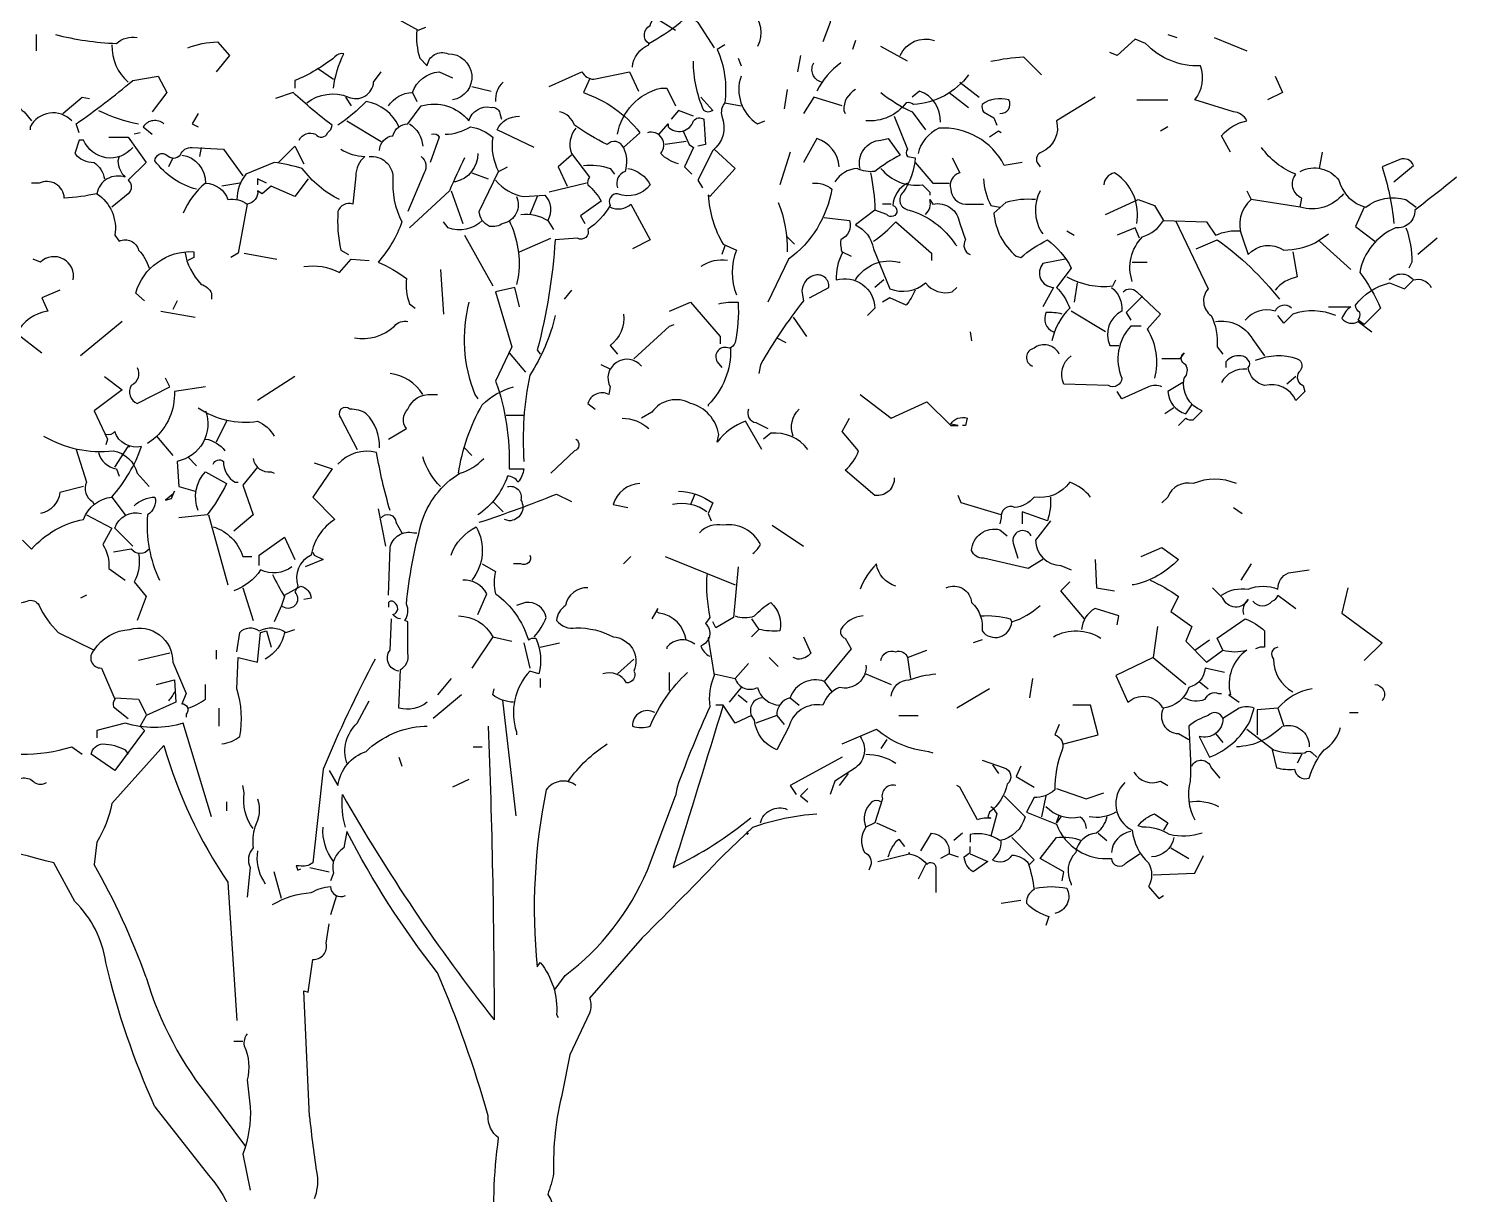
# Model space of a CAD drawing. Header units: millimetres. Extents: x 454 to 24074, y 929 to 15016.
# Drawn here: x 1626 to 3079, y 2270 to 3457 of the extents above; entities that cross this region are included whole.
import ezdxf

# ---------------------------------------------------------------- set-up
doc = ezdxf.new("R2010")
doc.units = ezdxf.units.MM
doc.layers.add('cadblocksdwg.com', color=255, linetype='Continuous')

# ---------------------------------------------------------------- blocks, each defined once
blk = doc.blocks.new('Trees side 023_cad-block.com')
at = {"color": 0}
for points in [[(-142.4, 5001.7), (-106.8, 5001.7, -0.162277), (-100.9, 5022.5, 0.265564), (-115.7, 5040.3), (-154.3, 5016.5, -0.544022), (-169.1, 4960.2), (-109.8, 4927.5), (-94.9, 4933.5)], [(756.5, 4995.8), (738.7, 4969.1, 0.577133), (712, 4942.4), (697.2, 4903.8)], [(554.8, 4966.1, -0.338058), (566.6, 4894.9)], [(-112.7, 4927.5, 0.099014), (-106.8, 4871.2), (-92, 4856.3, -0.5), (-50.4, 4880.1, -0.931549), (-41.5, 4788.1)], [(317.4, 4853.4, -0.290726), (350.1, 4897.9), (350.1, 4900.8, 0.044205), (412.4, 4942.4, -0.511307), (448, 4942.4), (480.6, 4891.9)], [(350.1, 4900.8, -0.585617), (353, 4936.4, -0.343094), (364.9, 4951.3), (403.5, 4927.5)], [(-833.6, 4918.6, 0.051254), (-712, 4900.8, -0.236053), (-670.5, 4912.7)], [(-569.6, 4891.9, -0.096176), (-510.3, 4903.8), (-486.5, 4877.1), (-513.2, 4844.5)], [(851.4, 4877.1, -0.386597), (919.6, 4906.8)], [(1510, 4684.3), (1492.2, 4716.9, -0.165543), (1542.6, 4746.6, 0.276978), (1515.9, 4764.4), (1438.8, 4788.1, 0.260544), (1450.7, 4856.3, -0.218338), (1340.9, 4900.8), (1320.1, 4909.7), (1284.5, 4877.1), (1269.7, 4883)], [(-720.9, 4897.9, 0.223816), (-688.3, 4823.7)], [(-278.9, 4811.8, -0.085083), (-258.1, 4880.1, 0.302765), (-275.9, 4874.1, -0.07106), (-356, 4826.7), (-356, 4811.8)], [(501.4, 4897.9), (486.5, 4889, -0.136307), (501.4, 4782.2, 0.236053), (495.4, 4755.5, -0.336868), (477.6, 4687.2), (448, 4627.9), (456.9, 4613.1)], [(1032.4, 4865.2, -0.044617), (1097.6, 4874.1), (1133.2, 4838.5)], [(-332.3, 4782.2, -0.268112), (-249.2, 4794, 0.520645), (-198.8, 4823.7), (-183.9, 4844.5)], [(-169.1, 4776.2, -0.252106), (-121.6, 4802.9, -0.289337), (-68.2, 4844.5), (-41.5, 4832.6)], [(151.3, 4814.8), (216.6, 4844.5, 0.276978), (240.3, 4829.6), (311.5, 4844.5), (329.3, 4805.9)], [(453.9, 4794), (477.6, 4767.3, -0.369919), (459.8, 4767.3, -0.105927), (439.1, 4865.2)], [(694.2, 4823.7, -0.5), (679.4, 4862.3)], [(732.8, 4862.3, 0.113876), (685.3, 4805.9)], [(-786.2, 4722.8), (-792.1, 4740.6, 0.024628), (-679.4, 4826.7), (-628.9, 4835.6), (-611.1, 4802.9), (-640.8, 4764.4)], [(59.3, 4823.7, 0.226822), (44.5, 4785.1)], [(231.4, 4829.6), (219.5, 4802.9, -0.147644), (332.3, 4722.8), (299.6, 4693.2, 0.544022), (267, 4699.1, -0.033691), (201.7, 4737.7, 0.265564), (172.1, 4764.4)], [(534, 4835.6, 0.345856), (566.6, 4740.6), (581.5, 4746.6)], [(987.9, 4838.5, -0.223892), (878.1, 4779.2, 0.236053), (863.3, 4782.2, -0.255539), (783.2, 4746.6)], [(-907.8, 4794, 0.350769), (-895.9, 4764.4), (-881.1, 4746.6)], [(-347.1, 4708, -0.4142), (-314.5, 4719.9, 0.618027), (-290.7, 4722.8, 0.236053), (-281.8, 4737.7, -0.025253), (-359, 4802.9), (-394.6, 4791.1)], [(-148.3, 4734.7, 0.245377), (-213.6, 4785.1, -0.04718), (-270, 4737.7)], [(287.8, 4719.9, -0.299683), (373.8, 4811.8), (385.7, 4811.8), (403.5, 4776.2)], [(762.4, 4808.9, 0.284134), (738.7, 4767.3), (741.7, 4761.4)], [(812.9, 4802.9, 0.05574), (875.1, 4764.4), (901.8, 4728.8)], [(931.5, 4743.6, 0.331436), (890, 4805.9), (875.1, 4794)], [(1050.2, 4761.4, 0.618027), (1068, 4788.1, 0.236053), (1014.6, 4779.2, 0.162277), (1017.5, 4764.4), (1038.3, 4752.5), (1044.2, 4737.7)], [(1240, 4794), (1162.9, 4746.6, -0.386597), (1133.2, 4684.3, 0.4142), (1124.3, 4663.5), (1130.3, 4654.6)], [(-801, 4746.6, 0.511978), (-884, 4734.7), (-884, 4728.8)], [(-747.6, 4767.3, 0.067184), (-667.5, 4740.6)], [(-186.9, 4687.2, -0.38205), (-160.2, 4716.9, -0.343094), (-130.5, 4740.6), (-103.8, 4776.2, -0.305801), (-8.9, 4746.6, -0.395447), (35.6, 4773.3, -0.45993), (53.4, 4758.4), (56.4, 4749.5)], [(-617.1, 4740.6, 0.442368), (-658.6, 4734.7), (-640.8, 4719.9)], [(-127.6, 4740.6, -0.236053), (-100.9, 4696.1)], [(-56.4, 4719.9, 0.147995), (-5.9, 4734.7, -0.141068), (38.6, 4713.9, 0.162277), (50.4, 4645.7)], [(121.6, 4693.2), (47.5, 4728.8, -0.300919), (92, 4755.5)], [(204.7, 4731.7, 0.278137), (195.8, 4681.3), (231.4, 4633.8, 0.236053), (228.4, 4619, -0.082748), (255.1, 4586.4), (213.6, 4556.7), (222.5, 4541.9)], [(370.8, 4719.9), (388.6, 4740.6), (388.6, 4734.7, 0.572937), (439.1, 4746.6, -0.4142), (459.8, 4749.5), (462.8, 4699.1), (448, 4696.1)], [(839.6, 4755.5), (866.2, 4690.2, 0.4142), (866.2, 4675.4), (881.1, 4672.4, -0.142853), (857.3, 4604.2, 0.651138), (869.2, 4568.6, -0.176163), (961.2, 4500.3), (964.1, 4497.4)], [(1094.7, 4663.5), (1059.1, 4657.6, 0.299652), (928.5, 4731.7, 0.226822), (887, 4681.3)], [(-679.4, 4693.2, -0.564011), (-777.3, 4708), (-786.2, 4708), (-795.1, 4681.3, 0.218246), (-756.5, 4663.5, -0.192581), (-735.7, 4630.9)], [(-726.8, 4713.9), (-688.3, 4713.9), (-652.7, 4663.5), (-688.3, 4627.9, -0.449051), (-688.3, 4601.2), (-720.9, 4574.5)], [(-83.1, 4719.9, -0.4142), (-68.2, 4713.9), (-86, 4663.5)], [(409.4, 4660.5, -0.135742), (373.8, 4681.3, 0.752304), (347.1, 4722.8)], [(729.8, 4654.6, 0.305618), (685.3, 4711), (658.6, 4663.5)], [(771.3, 4651.6, -0.469284), (812.9, 4708), (827.7, 4711), (851.4, 4678.3, 0.045807), (801, 4645.7, -0.162277), (765.4, 4651.6, 0.236053), (720.9, 4624.9)], [(-706.1, 4675.4), (-709, 4666.5, 0.184647), (-694.2, 4633.8, 0.468903), (-750.6, 4601.2, -0.044617), (-815.8, 4592.3, 0.533737), (-866.2, 4622), (-881.1, 4622)], [(-551.8, 4610.1, -0.174515), (-634.9, 4666.5, -0.618027), (-611.1, 4678.3, 0.449051), (-584.4, 4678.3, -0.343094), (-560.7, 4693.2), (-498.4, 4690.2), (-459.8, 4636.8)], [(-581.5, 4678.3, -0.376953), (-534, 4622, -0.312363), (-489.5, 4589.3, -0.205246), (-450.9, 4580.4)], [(-264, 4690.2, 0.139038), (-216.6, 4675.4, 0.218246), (-234.4, 4636.8), (-240.3, 4580.4, 0.4142), (-270, 4565.6, 0.076462), (-264, 4488.5), (-249.2, 4479.6)], [(-207.7, 4675.4, -0.437042), (-160.2, 4633.8, 0.14122), (-142.4, 4544.8, -0.094193), (-189.9, 4464.7, -0.062256), (-133.5, 4432.1, 0.109772), (-127.6, 4381.7), (-115.7, 4372.8)], [(-103.8, 4675.4, -0.368179), (-97.9, 4642.7), (-130.5, 4565.6)], [(-17.8, 4672.4, 0.00708), (-47.5, 4607.1), (-127.6, 4533)], [(8.9, 4681.3, -0.355026), (-35.6, 4624.9), (-38.6, 4624.9)], [(299.6, 4693.2, -0.182251), (302.6, 4645.7, 0.4142), (287.8, 4613.1)], [(480.6, 4690.2), (522.1, 4651.6), (471.7, 4595.3), (468.7, 4598.2, 0.119431), (498.4, 4500.3), (525.1, 4488.5, 0.200851), (525.1, 4399.5)], [(955.2, 4672.4), (970.1, 4642.7, 0.4142), (952.3, 4610.1, 0.399994), (981.9, 4580.4), (1017.5, 4580.4)], [(1649.4, 4574.5), (1652.4, 4592.3, -0.5), (1640.5, 4639.8, -0.143997), (1572.3, 4693.2)], [(1836.3, 4624.9), (1874.9, 4657.6, 0.4142), (1848.2, 4669.4), (1812.6, 4654.6, -0.0504), (1836.3, 4541.9)], [(-267, 4589.3, -0.118393), (-341.2, 4651.6, 0.030823), (-397.5, 4663.5), (-453.9, 4639.8, 0.162277), (-471.7, 4589.3)], [(86, 4595.3, -0.489075), (59.3, 4541.9, -0.192581), (32.6, 4535.9, -0.295303), (11.9, 4565.6), (50.4, 4645.7), (62.3, 4651.6), (68.2, 4654.6)], [(308.5, 4651.6, -0.225677), (353, 4619, -0.341064), (287.8, 4601.2, 0.566177), (272.9, 4577.5, -0.109283), (228.4, 4530, -0.690201), (207.7, 4512.2), (163.2, 4509.2, -0.048447), (127.6, 4289.7), (133.5, 4280.8)], [(219.5, 4657.6, -0.109772), (272.9, 4651.6), (281.8, 4639.8)], [(792.1, 4642.7, -0.044205), (801, 4568.6), (762.4, 4538.9, -0.247559), (798, 4491.4), (830.7, 4411.3, 0.274033), (901.8, 4423.2, 0.302765), (955.2, 4405.4), (964.1, 4414.3)], [(812.9, 4651.6, 0.265564), (895.9, 4619), (910.7, 4604.2), (910.7, 4598.2)], [(1323.1, 4541.9, 0.276672), (1287.5, 4636.8), (1278.6, 4642.7, 0.336868), (1257.8, 4619)], [(1649.4, 4645.7, -0.367462), (1726.6, 4627.9, 0.278564), (1780, 4574.5, -0.24559), (1860.1, 4589.3), (1880.8, 4574.5)], [(-534, 4622, 0.129364), (-578.5, 4562.6)], [(-329.3, 4630.9), (-356, 4595.3), (-403.5, 4616), (-421.3, 4601.2), (-430.2, 4607.1, -0.4142), (-450.9, 4580.4), (-468.7, 4482.5), (-483.6, 4473.6)], [(44.5, 4627.9, 0.178345), (100.9, 4595.3), (142.4, 4598.2, -0.344315), (148.3, 4547.8), (160.2, 4530)], [(676.4, 4622, -0.211075), (715, 4610.1, -0.194443), (628.9, 4470.7), (587.4, 4384.6)], [(866.2, 4622, 0.276978), (836.6, 4577.5, -1.387421), (824.7, 4559.7), (801, 4568.6)], [(1017.5, 4630.9, 0.112991), (1032.4, 4577.5), (1050.2, 4574.5)], [(1960.9, 4633.8, -0.009521), (1877.9, 4568.6, -0.45993), (1839.3, 4533, 0.253036), (1768.1, 4444, -0.062256), (1809.6, 4372.8), (1777, 4340.1), (1765.1, 4349, 0.236053), (1768.1, 4363.9, -0.236053), (1759.2, 4378.7, -0.173203), (1827.4, 4423.2), (1857.1, 4411.3), (1874.9, 4429.1)], [(-750.6, 4601.2, -0.293182), (-715, 4518.1), (-706.1, 4506.3, -0.468369), (-667.5, 4488.5, -0.120438), (-646.7, 4452.9)], [(901.8, 4559.7, 0.276978), (910.7, 4589.3), (916.7, 4580.4, -0.437134), (970.1, 4541.9), (981.9, 4509.2, 0.465973), (990.8, 4479.6)], [(1121.4, 4589.3, 0.099014), (1062, 4583.4), (1038.3, 4562.6, 0.204086), (1082.8, 4476.6), (1091.7, 4473.6, -0.054871), (1145.1, 4509.2, -0.113876), (1192.6, 4452.9), (1162.9, 4414.3, -0.116058), (1189.6, 4372.8, 0.147995), (1154, 4307.5)], [(1130.3, 4607.1, 0.253922), (1133.2, 4524.1), (1136.2, 4521.1)], [(1542.6, 4607.1), (1551.5, 4589.3, 0.330292), (1533.7, 4515.2), (1545.6, 4479.6, -0.379913), (1616.8, 4488.5, 0.105927), (1679.1, 4503.3), (1705.8, 4521.1)], [(1735.5, 4601.2, -0.312363), (1649.4, 4574.5), (1551.5, 4589.3)], [(94.9, 4559.7, -0.176163), (148.3, 4547.8)], [(272.9, 4574.5, 0.302765), (314.5, 4580.4), (353, 4509.2), (317.4, 4491.4)], [(608.2, 4583.4, -0.102539), (626, 4485.5)], [(17.8, 4547.8, -0.299759), (-50.4, 4533), (-59.3, 4544.8)], [(71.2, 4547.8, -0.154129), (89, 4432.1), (86, 4420.2)], [(700.1, 4553.7), (750.6, 4547.8, -0.369919), (732.8, 4509.2, 0.099014), (735.7, 4482.5, 0.13028), (723.9, 4429.1, -0.492157), (801, 4372.8), (786.2, 4357.9)], [(798, 4506.3, 0.062256), (842.5, 4544.8), (913.7, 4482.5), (913.7, 4467.7)], [(1314.2, 4426.2, -0.28566), (1335, 4515.2, 0.1866), (1376.5, 4547.8), (1462.5, 4544.8), (1480.3, 4518.1, -0.133911), (1530.8, 4527)], [(1400.2, 4547.8), (1465.5, 4411.3, 0.439896), (1471.4, 4357.9, -0.141937), (1483.3, 4295.6), (1495.2, 4280.8)], [(1860.1, 4533, -0.091797), (1871.9, 4464.7), (1866, 4452.9)], [(1441.8, 4491.4), (1483.3, 4509.2, -0.072571), (1607.9, 4390.6)], [(-798, 4429.1, 0.730927), (-863.3, 4464.7), (-878.1, 4470.7)], [(-655.6, 4387.6), (-673.4, 4402.4, -0.349792), (-557.7, 4485.5), (-557.7, 4473.6), (-569.6, 4467.7)], [(-575.5, 4485.5, 0.149368), (-542.9, 4420.2, -0.224854), (-522.1, 4402.4), (-522.1, 4390.6)], [(1634.6, 4485.5), (1643.5, 4435.1, 0.176727), (1599, 4408.4)], [(-338.2, 4455.8, -0.162277), (-267, 4444), (-243.3, 4470.7), (-207.7, 4467.7)], [(507.3, 4467.7, 0.192581), (453.9, 4455.8)], [(762.4, 4429.1, -0.331299), (848.4, 4464.7), (851.4, 4464.7)], [(1180.7, 4470.7), (1136.2, 4461.8, 0.632828), (1157, 4414.3), (1136.2, 4375.7)], [(670.5, 4393.5), (709, 4414.3, 0.554245), (679.4, 4438, 0.363327), (655.6, 4402.4), (658.6, 4387.6, 0.037247), (572.6, 4260), (569.6, 4242.2)], [(1183.7, 4435.1, 0.157104), (1275.6, 4417.3), (1281.6, 4429.1)], [(1827.4, 4429.1, -0.506302), (1874.9, 4429.1, -0.362045), (1910.5, 4414.3)], [(-824.7, 4408.4), (-860.3, 4393.5), (-848.4, 4366.8, 0.246948), (-910.7, 4322.3), (-860.3, 4283.8)], [(92, 4375.7), (83.1, 4414.3), (44.5, 4405.4), (77.1, 4295.6), (44.5, 4227.4, -0.095917), (71.2, 4052.4), (100.9, 4052.4, -0.148804), (89, 4025.7, 0.276978), (68.2, 4037.6, -0.162277), (8.9, 3960.4)], [(881.1, 4408.4, -0.062256), (863.3, 4378.7), (830.7, 4393.5), (815.8, 4384.6)], [(1272.7, 4414.3, -0.253922), (1293.4, 4366.8, 0.404556), (1269.7, 4298.6), (1287.5, 4298.6)], [(1296.4, 4405.4, -0.449051), (1323.1, 4405.4), (1370.6, 4360.9), (1343.9, 4331.2, -0.203598), (1358.7, 4233.3)], [(-8.9, 4384.6, 0.160629), (3, 4200.7), (8.9, 4191.8)], [(163.2, 4357.9, -0.088547), (112.7, 4239.3, 0.068634), (100.9, 4067.2)], [(299.6, 4360.9, -0.270905), (272.9, 4298.6), (287.8, 4280.8)], [(489.5, 4381.7, -0.07106), (528.1, 4384.6, -0.06636), (522.1, 4304.5, -0.265564), (510.3, 4292.7, 0.763794), (486.5, 4266), (495.4, 4254.1)], [(1174.8, 4360.9, 0.082748), (1142.1, 4363.9, 0.4142), (1157, 4325.3)], [(1631.6, 4372.8, 0.526016), (1599, 4366.8, 0.302765), (1539.7, 4349)], [(1720.6, 4357.9, 0.183044), (1634.6, 4360.9), (1616.8, 4343.1), (1604.9, 4357.9)], [(1705.8, 4375.7), (1750.3, 4375.7, 0.162277), (1732.5, 4352, 0.368179), (1765.1, 4346.1), (1791.8, 4325.3)], [(-237.3, 4313.4, 0.234924), (-157.2, 4337.2, -0.276978), (-130.5, 4346.1)], [(1332, 4337.2), (1311.2, 4337.2, 0.29216), (1293.4, 4233.3, -0.566177), (1266.7, 4218.5), (1177.7, 4221.5, -0.362045), (1192.6, 4277.8)], [(1480.3, 4346.1, -0.319839), (1554.5, 4310.5), (1578.2, 4277.8)], [(513.2, 4292.7, -0.206207), (468.7, 4180), (468.7, 4177)], [(1168.8, 4280.8, 0.486771), (1118.4, 4292.7, 0.763794), (1115.4, 4257.1)], [(1406.2, 4138.4), (1421, 4153.3, 0.236053), (1435.8, 4150.3), (1453.6, 4168.1, -0.37204), (1418, 4233.3, 0.343094), (1421, 4260, -0.618027), (1418, 4283.8), (1409.1, 4271.9), (1373.5, 4271.9)], [(1560.4, 4268.9, -0.186783), (1643.5, 4271.9, -0.561981), (1646.5, 4245.2, 0.49527), (1655.4, 4218.5), (1658.3, 4206.7), (1640.5, 4188.9, 0.366302), (1578.2, 4218.5, -0.313339), (1545.6, 4254.1, 0.4142), (1545.6, 4268.9, 0.236053), (1530.8, 4277.8, 0.243835), (1501.1, 4266), (1501.1, 4254.1)], [(-670.5, 4254.1, -0.433228), (-682.3, 4218.5, 0.458542), (-670.5, 4182.9), (-605.2, 4215.6), (-614.1, 4233.3)], [(335.2, 4257.1, 0.904037), (272.9, 4215.6), (270, 4200.7, 0.468369), (228.4, 4182.9), (243.3, 4171.1)], [(1542.6, 4251.1, 0.302765), (1492.2, 4224.5)], [(-534, 4215.6), (-596.3, 4206.7, -0.233124), (-637.8, 4111.7), (-649.7, 4102.8)], [(-100.9, 4200.7, 0.236053), (-166.1, 4242.2)], [(-29.7, 4043.5, -0.090622), (17.8, 4180, -0.133911), (80.1, 4215.6)], [(1373.5, 4215.6, 0.224854), (1346.8, 4215.6), (1293.4, 4191.8), (1284.5, 4206.7)], [(1415.1, 4224.5), (1385.4, 4206.7, 0.326782), (1421, 4162.2), (1432.9, 4180)], [(-169.1, 4111.7), (-133.5, 4132.5, -0.388977), (-130.5, 4171.1, -0.333328), (-83.1, 4200.7), (-71.2, 4200.7)], [(575.5, 4091), (542.9, 4147.3, 0.143997), (486.5, 4105.8), (489.5, 4120.6, 0.297897), (433.1, 4182.9, 0.38205), (356, 4165.1), (335.2, 4153.3)], [(771.3, 4200.7), (833.6, 4153.3), (904.8, 4185.9), (952.3, 4138.4), (967.1, 4138.4), (952.3, 4141.4, -0.350769), (984.9, 4153.3), (981.9, 4138.4), (976, 4138.4)], [(-534, 4168.1, -0.458496), (-590.4, 4067.2), (-587.4, 4016.8), (-554.8, 4007.9)], [(-548.8, 4174, 0.188583), (-430.2, 4147.3, -0.162277), (-397.5, 4117.7)], [(-186.9, 4093.9, 0.207123), (-213.6, 4162.2, 0.162277), (-246.2, 4171.1, 1), (-264, 4153.3), (-231.4, 4091)], [(548.8, 4171.1, 0.480621), (563.7, 4144.4), (587.4, 4132.5)], [(637.8, 4117.7, -0.302765), (649.7, 4171.1)], [(296.7, 4153.3, -0.182587), (350.1, 4132.5)], [(839.6, 4034.6, -0.45993), (801, 3999), (741.7, 4049.4, 0.123093), (768.4, 4088), (735.7, 4126.6), (750.6, 4153.3)], [(-898.9, 3910), (-881.1, 3892.2, -0.162277), (-777.3, 3951.5, -0.290405), (-720.9, 3996, 0.095474), (-661.6, 4096.9, -0.390442), (-715, 4126.6, -0.302765), (-732.8, 4120.6)], [(-857.3, 4117.7, 0.158966), (-717.9, 4088, -0.30159), (-670.5, 4043.5), (-646.7, 4016.8)], [(-534, 4111.7, -0.195877), (-495.4, 4088)], [(204.7, 4111.7, -0.618027), (201.7, 4088), (154.3, 4043.5)], [(667.5, 4091, 0.250473), (593.3, 4123.6), (578.5, 4111.7)], [(-792.1, 4091), (-771.3, 4025.7, 0.397079), (-759.5, 3987.1), (-756.5, 3981.2)], [(-747.6, 4085, 0.302765), (-712, 4052.4), (-706.1, 4037.6)], [(-439.1, 4073.2, 0.4142), (-403.5, 4046.5), (-397.5, 4043.5)], [(-166.1, 3969.3, -0.029968), (-192.8, 4085, 0.283035), (-270, 4061.3)], [(-92, 3586.6, -0.236053), (-148.3, 3574.8), (-145.4, 3651.9, 0.333328), (-130.5, 3684.5), (-130.5, 3746.8), (-136.5, 3749.8, 0.2798), (-133.5, 3782.4, -0.042465), (-103.8, 3942.6, -0.189301), (-26.7, 4043.5, 0.146225), (20.8, 4073.2)], [(-65.3, 4016.8, -0.117737), (-100.9, 4076.1)], [(-548.8, 3969.3, -0.290756), (-534, 4046.5), (-492.5, 4022.7, -0.05574), (-531, 3960.4), (-587.4, 3954.5)], [(-519.2, 4061.3, -0.523941), (-498.4, 4067.2, 0.276978), (-474.7, 4025.7), (-468.7, 4025.7)], [(-317.4, 4064.3), (-281.8, 4052.4), (-320.4, 3996), (-275.9, 3951.5, 0.212204), (-323.4, 3880.3, 0.383728), (-350.1, 3818), (-356, 3806.2, -1), (-382.7, 3779.5), (-397.5, 3746.8)], [(-777.3, 4016.8), (-824.7, 4004.9, -0.333328), (-863.3, 3963.4)], [(68.2, 4016.8, -0.577133), (94.9, 3990.1, -0.580322), (71.2, 3948.6), (62.3, 3951.5)], [(332.3, 4022.7, 0.326447), (278.9, 3981.2), (308.5, 3975.3)], [(1231.1, 3996, 0.128281), (1189.6, 4025.7, -0.287735), (1118.4, 3996, -0.211273), (1079.8, 3975.3, 0.618027), (1053.1, 3954.5), (1050.2, 3942.6)], [(1521.9, 4022.7, 0.20903), (1435.8, 4022.7, 0.383728), (1385.4, 3996), (1373.5, 3984.2)], [(-676.4, 3978.2, -0.199295), (-634.9, 3996, -0.32045), (-649.7, 3960.4, 0.132065), (-626, 3829.9)], [(11.9, 3945.6, 0.016953), (166.1, 4002), (195.8, 3987.1)], [(409.4, 4007.9, -0.142853), (477.6, 3984.2), (468.7, 3963.4), (474.7, 3948.6)], [(1151, 3996, -0.099014), (1145.1, 3948.6), (1094.7, 3966.4), (1094.7, 3942.6)], [(-771.3, 3960.4), (-720.9, 3933.7), (-738.7, 3901.1, -0.148178), (-726.8, 3853.6), (-694.2, 3829.9)], [(-679.4, 3898.1), (-715, 3933.7, -0.390442), (-661.6, 3963.4)], [(-183.9, 3954.5, -0.697281), (-154.3, 3945.6), (-142.4, 3924.8)], [(465.8, 3966.4, 0.216599), (397.5, 3981.2)], [(-519.2, 3936.7, -0.25058), (-459.8, 3877.4), (-442, 3877.4)], [(-44.5, 3880.3, -0.1866), (5.9, 3936.7, -0.300629), (-3, 3829.9)], [(557.7, 3883.3, 0.099014), (572.6, 3901.1, 0.333328), (498.4, 3939.7, 0.259125), (450.9, 3924.8)], [(1136.2, 3871.4), (1106.5, 3853.6), (1017.5, 3874.4, -0.343094), (993.8, 3889.2, -0.469284), (1050.2, 3930.8), (1065, 3918.9)], [(1151, 3948.6), (1121.4, 3910, 0.411758), (1171.8, 3859.6), (1192.6, 3850.7)], [(-169.1, 3800.2), (-166.1, 3895.2, -0.422256), (-118.7, 3924.8), (-112.7, 3924.8)], [(1112.5, 3918.9, 0.900253), (1076.9, 3904.1), (1085.8, 3874.4)], [(-646.7, 3892.2, -0.5), (-682.3, 3892.2), (-717.9, 3886.3)], [(-667.5, 3883.3, -0.162277), (-676.4, 3826.9), (-652.7, 3797.3), (-670.5, 3749.8)], [(112.7, 3880.3, -0.720749), (94.9, 3862.5), (80.1, 3862.5)], [(1332, 3877.4), (1373.5, 3895.2), (1406.2, 3871.4, -0.151367), (1317.2, 3821), (1314.2, 3821)], [(-361.9, 3856.6, -0.276978), (-424.2, 3850.7, -0.162277), (-477.6, 3809.1)], [(17.8, 3862.5), (44.5, 3847.7, 0.133911), (44.5, 3803.2, -0.162277), (109.8, 3711.2, -0.236053), (124.6, 3714.2, -0.173203), (130.5, 3643), (112.7, 3648.9, 0.271317), (86, 3527.3), (86, 3521.4)], [(842.5, 3818, -0.283386), (804, 3862.5, 0.099014), (771.3, 3812.1)], [(1492.2, 3800.2, -0.192581), (1545.6, 3812.1, -0.201935), (1604.9, 3812.1, -0.319077), (1625.7, 3844.7), (1667.2, 3850.7)], [(-1109.5, 3829.9, 0.330124), (-1035.3, 3824, -0.133911), (-990.8, 3824, 0.333328), (-890, 3788.4, -0.4142), (-866.2, 3779.5, 0.089432), (-827.7, 3726.1), (-756.5, 3690.5, 0.705521), (-741.7, 3654.9), (-715, 3592.6, 0.236053), (-717.9, 3577.7), (-688.3, 3554)], [(-400.5, 3841.8, 0.021729), (-376.8, 3797.3), (-382.7, 3779.5)], [(-376.8, 3800.2), (-344.1, 3818, -0.336868), (-323.4, 3794.3), (-338.2, 3791.3)], [(8.9, 3761.7), (26.7, 3803.2, 0.300995), (-20.8, 3829.9)], [(465.8, 3841.8, 0.06636), (471.7, 3755.7), (462.8, 3743.9, -0.580322), (453.9, 3699.4, 0.236053), (471.7, 3678.6)], [(943.4, 3815.1, -0.520645), (993.8, 3785.4, -0.24913), (1014.6, 3729, 0.697281), (1073.9, 3746.8, 0.108856), (1130.3, 3779.5)], [(1349.8, 3829.9, -0.062256), (1406.2, 3797.3), (1391.3, 3767.6), (1432.9, 3737.9), (1421, 3708.3), (1462.5, 3666.7), (1495.2, 3690.5), (1483.3, 3714.2), (1539.7, 3752.8, -0.105927), (1578.2, 3729), (1578.2, 3696.4), (1569.3, 3696.4), (1560.4, 3693.4)], [(-145.4, 3752.8, -0.236053), (-160.2, 3761.7, 0.659393), (-157.2, 3785.4, 0.5), (-169.1, 3785.4), (-169.1, 3776.5)], [(228.4, 3815.1, 0.373596), (183.9, 3779.5, 0.228745), (166.1, 3749.8, 0.282349), (204.7, 3735, -0.126846), (278.9, 3717.2, -0.514618), (320.4, 3648.9, -0.566177), (305.6, 3625.2, 0.369919), (258.1, 3643)], [(1536.7, 3761.7, -0.276978), (1545.6, 3791.3, -0.64563), (1495.2, 3794.3), (1474.4, 3815.1)], [(1554.5, 3788.4, 0.482544), (1593.1, 3788.4, 0.265564), (1604.9, 3800.2), (1640.5, 3773.5)], [(121.6, 3717.2, 0.078461), (145.4, 3755.7, 0.403961), (103.8, 3785.4), (86, 3779.5)], [(424.2, 3711.2, 0.337067), (370.8, 3764.6), (364.9, 3767.6), (367.9, 3773.5), (356, 3752.8)], [(522.1, 3758.7, 0.162277), (560.7, 3758.7, -0.082748), (593.3, 3785.4, -0.276978), (611.1, 3729, -0.082748), (569.6, 3732), (554.8, 3717.2)], [(1011.6, 3758.7, -0.099014), (1070.9, 3752.8), (1073.9, 3746.8)], [(1284.5, 3740.9), (1287.5, 3758.7), (1240, 3773.5, 0.259125), (1213.3, 3732)], [(-756.5, 3690.5, -0.236053), (-685.3, 3732, -0.501511), (-599.3, 3666.7), (-572.6, 3604.4), (-581.5, 3583.7, -0.663971), (-572.6, 3562.9), (-572.6, 3557)], [(-471.7, 3687.5), (-465.8, 3726.1, -0.380188), (-427.2, 3729, -0.274826), (-373.8, 3726.1), (-356, 3732)], [(-148.3, 3648.9, -0.586716), (-166.1, 3690.5), (-163.2, 3752.8)], [(-29.7, 3758.7, -0.276978), (38.6, 3717.2), (77.1, 3708.3)], [(777.3, 3758.7, 0.236053), (732.8, 3732, 0.4142), (741.7, 3714.2), (753.5, 3693.4), (700.1, 3628.2, 0.4142), (631.9, 3595.5, 0.34938), (605.2, 3559.9), (563.7, 3545.1)], [(1364.6, 3737.9), (1355.7, 3675.6), (1281.6, 3640), (1305.3, 3586.6, -0.468842), (1373.5, 3577.7), (1376.5, 3574.8)], [(-501.4, 3503.6, 0.131805), (-465.8, 3518.4, 0.124512), (-471.7, 3613.3), (-468.7, 3675.6), (-430.2, 3666.7), (-424.2, 3726.1), (-412.4, 3729), (-403.5, 3696.4)], [(-376.8, 3726.1, -0.236053), (-415.3, 3672.7)], [(442, 3702.3, 0.4142), (385.7, 3696.4), (385.7, 3693.4)], [(471.7, 3717.2), (468.7, 3714.2), (480.6, 3640, 0.146759), (471.7, 3577.7, 0.01886), (406.4, 3417.5), (403.5, 3399.7)], [(658.6, 3717.2), (673.4, 3684.5, -0.226822), (646.7, 3672.7), (637.8, 3675.6)], [(1157, 3717.2, -0.283676), (1251.9, 3714.2)], [(812.9, 3669.7, -0.475967), (842.5, 3687.5, -0.4142), (866.2, 3675.6), (904.8, 3690.5)], [(1495.2, 3690.5, 0.126938), (1542.6, 3690.5, 0.310577), (1510, 3601.5), (1507, 3601.5), (1527.8, 3586.6)], [(1604.9, 3696.4, 0.630219), (1596, 3672.7, 0.276978), (1634.6, 3607.4)], [(-195.8, 3672.7, 0.022705), (-299.6, 3453.1), (-320.4, 3266.2, -0.236053), (-347.1, 3260.3), (-353, 3260.3), (-350.1, 3251.4), (-344.1, 3254.4)], [(361.9, 3565.9, 0.588394), (317.4, 3539.2, 0.17128), (353, 3539.2, -0.108414), (427.2, 3646)], [(783.2, 3660.8, -0.519073), (729.8, 3616.3, 0.215332), (697.2, 3580.7, 0.400833), (628.9, 3536.2), (605.2, 3491.7, -0.274765), (560.7, 3551), (554.8, 3559.9)], [(1498.1, 3646), (1459.6, 3654.9, -0.327744), (1426.9, 3616.3, -0.281357), (1376.5, 3574.8, 0.566177), (1406.2, 3524.3), (1426.9, 3512.5)], [(-631.9, 3622.2), (-596.3, 3631.1), (-593.3, 3586.6), (-652.7, 3559.9), (-664.5, 3539.2), (-655.6, 3530.3), (-715, 3450.2), (-762.4, 3482.8, -0.336868), (-738.7, 3503.6, -0.108856), (-694.2, 3491.7), (-688.3, 3482.8)], [(-569.6, 3574.8, 0.069427), (-534, 3592.6), (-534, 3622.2)], [(522.1, 3634.1, 0.468369), (566.6, 3616.3, 0.32309), (611.1, 3580.7)], [(833.6, 3598.5, -0.392273), (869.2, 3631.1, -0.078461), (922.6, 3643)], [(1797.8, 3622.2, -0.630219), (1812.6, 3589.6)], [(-596.3, 3607.4, -0.090164), (-608.2, 3589.6)], [(-252.2, 3465, -0.294647), (-231.4, 3545.1), (-207.7, 3589.6)], [(80.1, 3586.6, -0.15036), (38.6, 3601.5), (41.5, 3613.3)], [(575.5, 3595.5, 0.514618), (554.8, 3559.9), (522.1, 3545.1), (498.4, 3580.7), (483.6, 3580.7)], [(1418, 3595.5, 0.207977), (1459.6, 3592.6, -0.4142), (1486.3, 3604.4), (1492.2, 3604.4)], [(1673.2, 3613.3, 0.184021), (1604.9, 3574.8), (1563.4, 3571.8), (1563.4, 3521.4)], [(498.4, 3580.7, -0.001556), (398.5, 3257.1)], [(1495.2, 3554, 0.582718), (1465.5, 3559.9, 0.091797), (1426.9, 3539.2, -0.026291), (1429.9, 3429.4, 0.189865), (1438.8, 3352.3)], [(1495.2, 3554, -0.5), (1447.7, 3518.4), (1468.5, 3476.9, 0.179703), (1548.6, 3548.1), (1557.5, 3574.8, 0.199997), (1527.8, 3574.8), (1495.2, 3554)], [(1604.9, 3574.8), (1616.8, 3539.2, -0.477875), (1667.2, 3500.6), (1667.2, 3497.6)], [(-522.1, 3358.2), (-578.5, 3545.1, -0.154739), (-694.2, 3545.1), (-750.6, 3530.3), (-750.6, 3515.4)], [(-287.8, 3450.2), (-270, 3420.5, -0.287735), (-213.6, 3488.7, -0.179001), (-97.9, 3539.2), (-92, 3539.2)], [(29.7, 3539.2, -0.009121), (41.5, 2952.8, -0.009121)], [(735.7, 3503.6), (804, 3533.2, 0.151779), (907.8, 3488.7), (916.7, 3485.8)], [(1168.8, 3542.1), (1159.9, 3521.4, -0.4142), (1174.8, 3491.7, 0.101105), (1159.9, 3411.6, -0.190887), (1118.4, 3396.8), (1103.6, 3367.1), (1162.9, 3343.4, 0.338379), (1272.7, 3275.1, 0.697281), (1302.3, 3266.2), (1329, 3284)], [(1613.8, 3539.2, -0.197067), (1521.9, 3497.6)], [(1542.6, 3533.2), (1596, 3491.7, 0.099014), (1658.3, 3485.8, -0.4142), (1673.2, 3485.8), (1682.1, 3476.9)], [(1593.1, 3491.7), (1602, 3456.1, 0.099014), (1637.6, 3453.1, 0.468369), (1667.2, 3435.3, -0.104111), (1696.9, 3491.7, 0.192581), (1729.5, 3536.2)], [(189.9, 3429.4, -0.097198), (267, 3503.6)], [(771.3, 3518.4, -0.417374), (762.4, 3456.1), (720.9, 3429.4), (712, 3402.7)], [(-990.8, 3444.2, -0.134369), (-967.1, 3497.6), (-967.1, 3491.7), (-907.8, 3473.9, -0.105927), (-946.3, 3414.6, 0.49527), (-919.6, 3423.5, -0.489075), (-875.1, 3426.4, 0.265564), (-851.4, 3426.4)], [(-901.8, 3482.8, 0.070572), (-801, 3497.6), (-780.2, 3482.8)], [(-617.1, 3500.6), (-720.9, 3384.9, -0.085388), (-750.6, 3307.8), (-756.5, 3263.3)], [(-617.1, 3500.6, 0.080399), (-489.5, 3227.7), (-471.7, 2951.8)], [(783.2, 3482.8, -0.159302), (842.5, 3465)], [(1014.6, 3470.9), (1059.1, 3456.1, -0.588394), (1065, 3423.5, -0.174805), (1029.4, 3367.1), (1026.4, 3358.2), (1032.4, 3355.2, 0.099014), (1005.7, 3352.3), (970.1, 3417.5), (964.1, 3420.5)], [(1317.2, 3447.2, 0.369919), (1370.6, 3429.4), (1385.4, 3420.5)], [(1432.9, 3459.1, -0.690201), (1471.4, 3456.1), (1489.2, 3435.3)], [(-439.1, 3334.5, -0.198715), (-456.9, 3405.7), (-459.8, 3420.5)], [(204.7, 3420.5, 0.436066), (145.4, 3411.6)], [(842.5, 3420.5, 0.577133), (815.8, 3393.8), (801, 3346.3), (783.2, 3337.4)], [(1299.4, 3426.4, 0.521271), (1314.2, 3331.5, 0.183273), (1346.8, 3266.2, -0.253723), (1346.8, 3218.8), (1367.6, 3195), (1376.5, 3201)], [(-430.2, 3393.8, -0.203796), (-436.1, 3337.4, 0.099014), (-439.1, 3295.9, 0.312363), (-445, 3257.3), (-450.9, 3198)], [(-255.1, 3337.4, -0.090164), (-261.1, 3402.7, 0.037088), (41.5, 2952.8)], [(145.4, 3411.6, 0.076068), (127.6, 3058.6), (133.5, 3067.5, -0.190369), (166.1, 2963.6), (169.1, 2957.7)], [(163.2, 3014.1), (183.5, 3041.5), (183.5, 3041.5), (183.5, 3041.5, -0.173203), (183.5, 3041.5, 0.129705), (347.1, 3251.4), (403.5, 3399.7)], [(812.9, 3387.9, 0.333328), (795.1, 3387.9, 0.326645), (783.2, 3337.4, 0.291199), (780.2, 3287, -0.4142), (792.1, 3260.3), (789.1, 3251.4)], [(1059.1, 3399.7), (1100.6, 3358.2, -0.290024), (1050.2, 3310.7, 0.212204), (990.8, 3322.6), (990.8, 3307.8)], [(1426.9, 3387.9, -0.162277), (1486.3, 3379)], [(337, 3116.8, 0.006229), (498.4, 3281.1), (557.7, 3337.4, -0.071503), (685.3, 3364.1)], [(572.6, 3346.3, -0.449051), (626, 3373)], [(1032.4, 3379, -0.099014), (1044.2, 3364.1), (1032.4, 3319.6)], [(1142.1, 3379, 0.27034), (1210.4, 3358.2, -0.201935), (1222.2, 3334.5)], [(1281.6, 3367.1, -0.18132), (1228.2, 3358.2)], [(1453.6, 3325.6, -0.132416), (1388.4, 3322.6, 0.15036), (1335, 3337.4), (1326.1, 3340.4, -0.133911), (1358.7, 3364.1), (1385.4, 3346.3), (1376.5, 3331.5)], [(-634.9, 2779.7, -0.049332), (-732.8, 3067.5, 0.165878), (-795.1, 3189.1), (-836.6, 3266.2, -0.02323), (-1103.6, 3346.3)], [(-278.9, 3269.2, -0.184647), (-299.6, 3337.4)], [(398.5, 3257.1, 0.062087), (553.2, 3356.3)], [(1263.8, 3358.2, -0.158417), (1243, 3325.6, 0.349014), (1201.5, 3287, 0.333328), (1192.6, 3224.7), (1192.6, 3221.7)], [(23.7, 1874.9, -0.024979), (26.7, 2002.5, -0.024628), (44.5, 2500.9, -0.055954), (50.4, 2717.4, -0.256195), (29.7, 2761.9, 0.031647), (-71.2, 3046.7, -0.047455), (-252.2, 3328.5), (-258.1, 3295.9, 0.343094), (-278.9, 3245.5), (-284.8, 3230.6)], [(827.7, 3278.1, -0.135742), (848.4, 3313.7), (860.3, 3298.9)], [(892.9, 3290), (913.7, 3325.6, -0.4142), (949.3, 3284), (967.1, 3278.1)], [(1073.9, 3316.7), (1118.4, 3272.2), (1109.5, 3263.3, 0.21463), (1073.9, 3281.1, -0.422256), (1035.3, 3272.2, 0.231552), (1053.1, 3310.7)], [(1174.8, 3230.6), (1177.7, 3248.4), (1130.3, 3275.1), (1162.9, 3316.7, -0.123093), (1213.3, 3310.7)], [(1311.2, 3328.5, 0.349014), (1272.7, 3287)], [(1397.3, 3316.7, -0.354019), (1352.8, 3278.1)], [(-430.2, 3290, 0.192581), (-418.3, 3230.6), (-415.3, 3224.7)], [(806.9, 3269.2), (869.2, 3284), (869.2, 3287), (869.2, 3284, -0.188675), (904.8, 3263.3, -0.704712), (922.6, 3257.3), (922.6, 3206.9)], [(990.8, 3284), (1026.4, 3269.2), (996.8, 3248.4, -0.228745), (979, 3278.1), (990.8, 3287), (990.8, 3298.9)], [(-652.7, 3037.8), (-652.7, 3037.8, 0.044373), (-756.5, 3263.3)], [(1106.5, 3266.2, -0.049255), (1118.4, 3212.8, 0.302765), (1103.6, 3186.1, 0.13913), (1148.1, 3159.4), (1142.1, 3141.6)], [(-400.5, 3183.2, -0.115112), (-323.4, 3206.9, -0.120438), (-284.8, 3218.8, 0.535172), (-255.1, 3201)], [(1121.4, 3215.8, -0.097198), (1183.7, 3215.8, -0.5), (1159.9, 3165.4)], [(-326.6, 2760.3), (-338.2, 3011.1), (-329.3, 3008.1), (-320.4, 3073.4, 0.5), (-293.7, 3106), (-287.8, 3144.6)], [(337, 3116.8), (231.4, 2996.3, -0.207977), (231.4, 2966.6), (192.8, 2883.5)], [(-652.7, 3037.8, 0.098777), (-522.1, 2791.6), (-454.6, 2700.4)], [(-450.9, 2925.1, 0.236053), (-456.9, 2901.3, -0.164688), (-450.9, 2833.1), (-445, 2779.7)], [(178, 2809.4, 0.069946), (160.2, 2646.2, -0.038391), (148.3, 2604.7, -0.200762), (157.2, 2575)], [(-445, 2779.7, -0.101257), (-459.8, 2684.8), (-445, 2613.6)], [(-326.6, 2760.3, 0.015114), (-311.5, 2643.2, -0.123093), (-317.4, 2595.8)], [(-528.1, 2643.2, -0.172095), (-468.7, 2497.9, 0.228851), (-439.1, 2403, 0.475967), (-433.1, 2379.2, 0.005615), (-341.2, 2002.5, -0.096909), (-353, 1821.5), (-287.8, 1391.3)]]:
    blk.add_lwpolyline(points, format="xyb", dxfattribs=at)
for points in [[(-872.2, 4918.6), (-872.2, 4886)], [(762.4, 4906.8), (756.5, 4889)], [(1385.4, 4918.6), (1403.2, 4912.7)], [(1477.4, 4912.7), (1542.6, 4886)], [(528.1, 4871.2), (534, 4856.3)], [(652.7, 4877.1), (646.7, 4844.5)], [(866.2, 4865.2), (812.9, 4894.9)], [(-308.5, 4850.4), (-278.9, 4829.6)], [(-3, 4814.8), (35.6, 4805.9)], [(970.1, 4823.7), (1008.6, 4794)], [(1599, 4835.6), (1613.8, 4802.9), (1584.2, 4788.1)], [(-818.8, 4761.4), (-780.2, 4794), (-765.4, 4791.1)], [(-255.1, 4794), (-243.3, 4776.2)], [(-121.6, 4802.9), (-112.7, 4785.1)], [(626, 4808.9), (620, 4770.3)], [(735.7, 4776.2), (679.4, 4794), (658.6, 4761.4)], [(949.3, 4802.9), (987.9, 4773.3)], [(1323.1, 4788.1), (1385.4, 4788.1)], [(-548.8, 4761.4), (-560.7, 4740.6), (-548.8, 4734.7)], [(439.1, 4755.5), (409.4, 4767.3), (394.6, 4749.5)], [(501.4, 4782.2), (534, 4776.2)], [(-252.2, 4746.6), (-183.9, 4705)], [(1385.4, 4734.7), (1370.6, 4725.8)], [(-664.5, 4722.8), (-676.4, 4719.9)], [(424.2, 4705), (382.7, 4699.1)], [(418.3, 4725.8), (430.2, 4699.1), (439.1, 4693.2), (421.3, 4654.6), (436.1, 4639.8)], [(1053.1, 4722.8), (1047.2, 4725.8), (1029.4, 4713.9)], [(-599.3, 4672.4), (-608.2, 4654.6)], [(-542.9, 4693.2), (-545.9, 4675.4)], [(-388.6, 4663.5), (-356, 4696.1), (-338.2, 4660.5)], [(195.8, 4678.3), (169.1, 4654.6), (186.9, 4616)], [(631.9, 4684.3), (611.1, 4619)], [(1688, 4651.6), (1693.9, 4684.3)], [(-3, 4642.7), (29.7, 4630.9)], [(881.1, 4663.5), (916.7, 4622), (949.3, 4622)], [(-465.8, 4622), (-501.4, 4616)], [(-412.4, 4622), (-430.2, 4630.9), (-430.2, 4619)], [(225.5, 4622), (151.3, 4604.2)], [(-44.5, 4607.1), (-20.8, 4541.9)], [(127.6, 4595.3), (112.7, 4559.7)], [(1260.8, 4559.7), (1326.1, 4589.3), (1358.7, 4577.5), (1376.5, 4547.8)], [(833.6, 4580.4), (815.8, 4580.4)], [(1777, 4574.5), (1759.2, 4535.9), (1797.8, 4506.3)], [(1329, 4512.2), (1320.1, 4533), (1284.5, 4518.1)], [(-17.8, 4518.1), (38.6, 4417.3)], [(92, 4485.5), (154.3, 4512.2)], [(626, 4515.2), (640.8, 4500.3)], [(1183.7, 4527), (1198.5, 4518.1)], [(1688, 4506.3), (1750.3, 4449.9)], [(1922.4, 4512.2), (1883.8, 4479.6)], [(-456.9, 4482.5), (-391.6, 4470.7)], [(501.4, 4497.4), (495.4, 4479.6)], [(735.7, 4485.5), (753.5, 4476.6)], [(-65.3, 4449.9), (-59.3, 4360.9)], [(1314.2, 4464.7), (1343.9, 4464.7)], [(818.8, 4429.1), (801, 4414.3)], [(1204.4, 4423.2), (1198.5, 4384.6)], [(-590.4, 4387.6), (-599.3, 4369.8)], [(195.8, 4408.4), (181, 4390.6)], [(1335, 4396.5), (1302.3, 4363.9), (1311.2, 4349)], [(-623, 4366.8), (-554.8, 4355)], [(391.6, 4366.8), (433.1, 4384.6), (492.5, 4316.4), (492.5, 4301.6)], [(1260.8, 4325.3), (1192.6, 4366.8)], [(-700.1, 4346.1), (-783.2, 4277.8)], [(320.4, 4271.9), (391.6, 4337.2), (400.5, 4340.1)], [(637.8, 4355), (664.5, 4316.4)], [(605.2, 4313.4), (623, 4304.5)], [(990.8, 4325.3), (993.8, 4307.5)], [(71.2, 4283.8), (103.8, 4245.2)], [(272.9, 4251.1), (255.1, 4260)], [(-735.7, 4236.3), (-700.1, 4209.6), (-756.5, 4168.1), (-729.8, 4111.7), (-732.8, 4099.9)], [(-356, 4236.3), (-430.2, 4188.9)], [(1640.5, 4236.3), (1622.7, 4221.5)], [(65.3, 4159.2), (100.9, 4159.2)], [(1397.3, 4174), (1379.5, 4162.2)], [(-492.5, 4147.3), (-513.2, 4105.8)], [(-631.9, 4117.7), (-599.3, 4079.1)], [(-715, 4055.4), (-688.3, 4096.9), (-685.3, 4096.9)], [(-569.6, 4076.1), (-551.8, 4058.3)], [(-17.8, 4093.9), (-3, 4079.1)], [(-430.2, 4055.4), (-459.8, 4019.8), (-439.1, 3960.4), (-477.6, 3927.8)], [(-720.9, 3996), (-694.2, 3960.4)], [(-599.3, 4002), (-614.1, 3990.1), (-602.2, 3993.1), (-596.3, 4007.9), (-602.2, 3996)], [(442, 4002), (433.1, 3981.2)], [(1053.1, 3960.4), (973, 3984.2), (967.1, 3999)], [(-528.1, 3960.4), (-489.5, 3821)], [(-189.9, 3972.3), (-175, 3898.1)], [(38.6, 3987.1), (59.3, 3966.4)], [(1515.9, 3975.3), (1533.7, 3963.4)], [(596.3, 3939.7), (658.6, 3898.1)], [(-427.2, 3859.6), (-427.2, 3880.3), (-376.8, 3915.9), (-356, 3871.4)], [(-320.4, 3886.3), (-317.4, 3880.3), (-299.6, 3871.4), (-335.2, 3856.6)], [(314.5, 3877.4), (299.6, 3862.5)], [(382.7, 3877.4), (522.1, 3821)], [(528.1, 3856.6), (519.2, 3755.7), (483.6, 3735), (477.6, 3746.8)], [(1240, 3871.4), (1243, 3815.1), (1278.6, 3809.1)], [(1551.5, 3862.5), (1530.8, 3829.9)], [(1219.3, 3752.8), (1171.8, 3809.1), (1189.6, 3826.9)], [(-771.3, 3800.2), (-783.2, 3794.3)], [(-459.8, 3815.1), (-439.1, 3749.8)], [(1744.4, 3815.1), (1732.5, 3764.6), (1812.6, 3705.3), (1777, 3669.7)], [(554.8, 3752.8), (569.6, 3732)], [(38.6, 3717.2), (-3, 3654.9)], [(100.9, 3705.3), (112.7, 3654.9)], [(133.5, 3696.4), (172.1, 3705.3)], [(1014.6, 3711.2), (996.8, 3705.3)], [(1438.8, 3690.5), (1468.5, 3711.2)], [(-605.2, 3684.5), (-667.5, 3669.7)], [(-513.2, 3690.5), (-513.2, 3672.7)], [(590.4, 3675.6), (608.2, 3657.8)], [(866.2, 3675.6), (872.2, 3634.1)], [(1355.7, 3675.6), (1421, 3622.2)], [(320.4, 3672.7), (287.8, 3643)], [(391.6, 3610.4), (391.6, 3646)], [(480.6, 3643), (522.1, 3634.1), (548.8, 3663.8)], [(-44.5, 3634.1), (-71.2, 3601.5)], [(133.5, 3634.1), (133.5, 3616.3)], [(700.1, 3628.2), (715, 3607.4)], [(783.2, 3643), (833.6, 3622.2)], [(1115.4, 3634.1), (1109.5, 3595.5)], [(1447.7, 3628.2), (1465.5, 3613.3)], [(-715, 3595.5), (-667.5, 3592.6), (-652.7, 3562.9)], [(-23.7, 3601.5), (-80.1, 3554)], [(58.2, 3590.9), (85, 3359.9)], [(534, 3616.3), (510.3, 3586.6)], [(528.1, 3601.5), (545.9, 3586.6)], [(631.9, 3595.5), (649.7, 3580.7)], [(1029.4, 3613.3), (964.1, 3574.8)], [(-507.3, 3574.8), (-507.3, 3539.2)], [(1177.7, 3503.6), (1246, 3521.4), (1231.1, 3580.7), (1195.5, 3580.7)], [(1747.3, 3565.9), (1765.1, 3565.9)], [(605.2, 3559.9), (620, 3542.1)], [(848.4, 3559.9), (887, 3559.9)], [(824.7, 3512.5), (812.9, 3494.7)], [(1480.3, 3524.3), (1495.2, 3506.5)], [(-148.3, 3476.9), (-142.4, 3459.1)], [(0, 3497.6), (17.8, 3497.6)], [(735.7, 3476.9), (631.9, 3420.5), (643.8, 3402.7)], [(1652.4, 3482.8), (1643.5, 3465)], [(1035.3, 3462), (1047.2, 3444.2)], [(1091.7, 3459.1), (1082.8, 3438.3), (1118.4, 3417.5)], [(-8.9, 3432.4), (-41.5, 3417.5)], [(747.6, 3444.2), (729.8, 3420.5)], [(667.5, 3414.6), (652.7, 3399.7), (667.5, 3387.9)], [(1142.1, 3399.7), (1133.2, 3358.2)], [(1162.9, 3414.6), (1222.2, 3393.8), (1257.8, 3405.7)], [(-492.5, 3387.9), (-492.5, 3370.1)], [(1171.8, 3358.2), (1162.9, 3346.3), (1168.8, 3361.2)], [(804, 3346.3), (842.5, 3328.5)], [(545.9, 3328.5), (545.9, 3322.6), (548.8, 3325.6), (545.9, 3322.6)], [(976, 3325.6), (958.2, 3310.7)], [(1246, 3325.6), (1263.8, 3310.7)], [(949.3, 3284), (931.5, 3275.1)], [(1355.7, 3242.5), (1438.8, 3245.5), (1456.6, 3281.1)], [(1391.3, 3295.9), (1426.9, 3275.1)], [(-382.7, 3195), (-397.5, 3248.4)], [(-326.3, 3257.3), (-287.8, 3248.4)], [(901.8, 3263.3), (887, 3233.6)], [(-272.9, 3201), (-284.8, 3162.4)], [(1053.1, 3186.1), (1091.7, 3192.1)], [(-459.8, 2910.2), (-477.6, 2910.2)], [(192.8, 2883.5), (178, 2809.4)], [(-634.9, 2779.7), (-528.1, 2643.2)]]:
    blk.add_lwpolyline(points, dxfattribs=at)

msp = doc.modelspace()

# ---------------------------------------------------------------- block references
at = {"layer": 'cadblocksdwg.com', "xscale": 0.5103099452236204, "yscale": 0.5103099452236204, "zscale": 0.5103099452236204}
msp.add_blockref('Trees side 023_cad-block.com', (2078.2, 940.9), dxfattribs=at)

doc.saveas('drawing.dxf')
